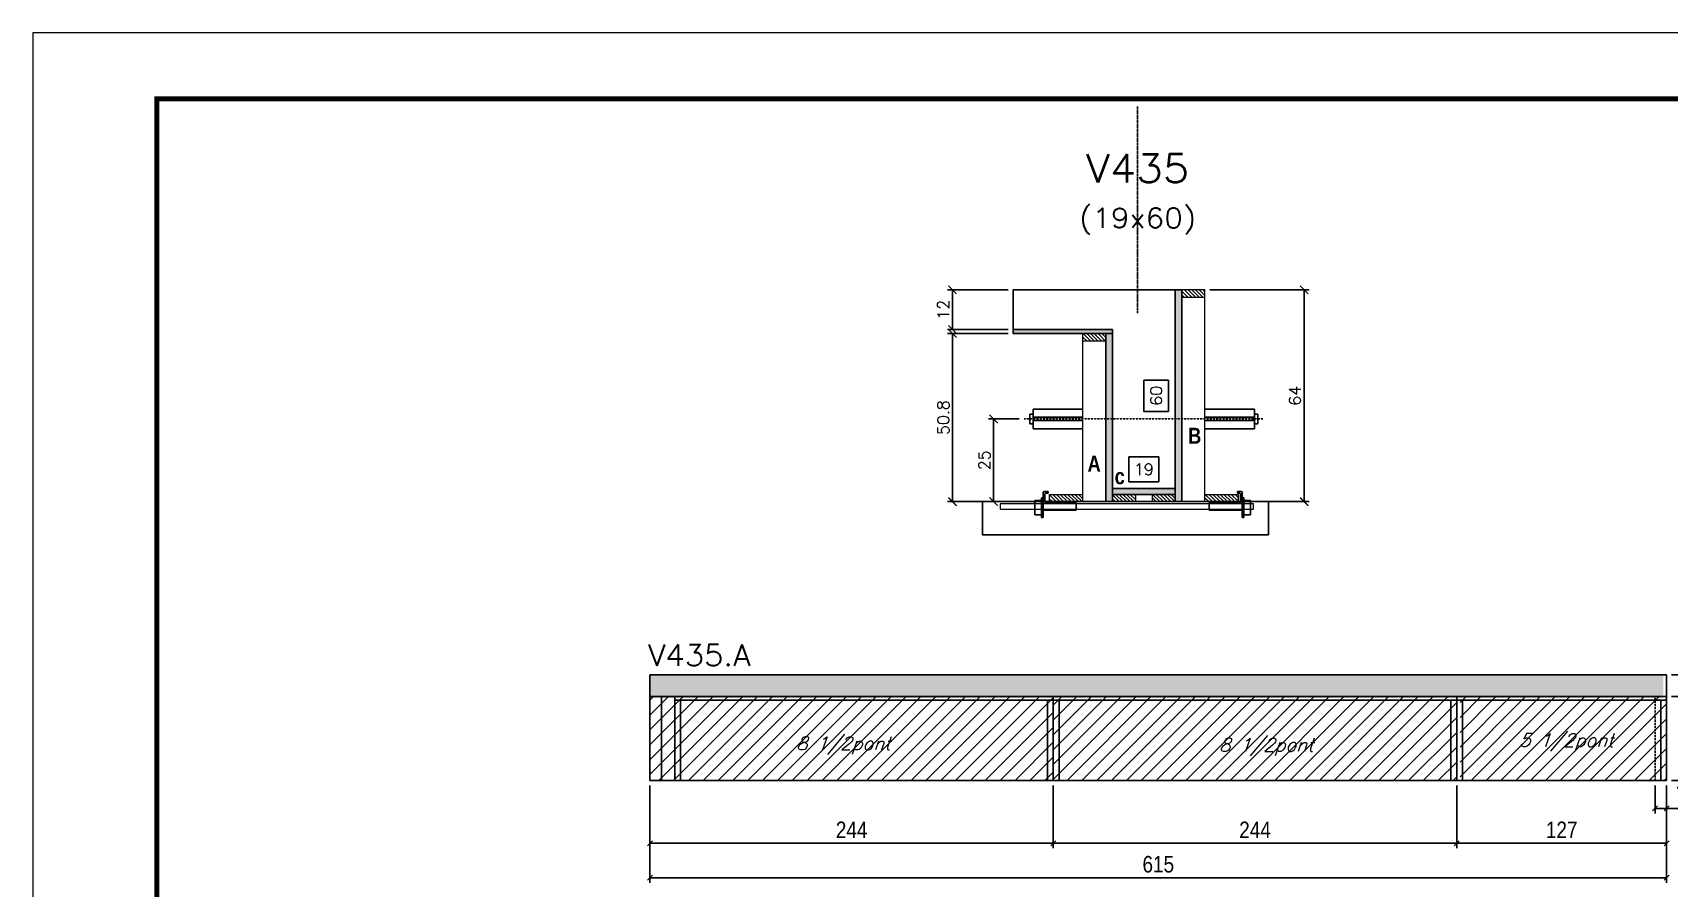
# Model space of a CAD drawing. Extents: x 137137 to 143418, y 10464 to 34486.
# Drawn here: x 140307 to 141297, y 22483 to 23000 of the extents above; entities that cross this region are included whole.
import ezdxf
from ezdxf.enums import TextEntityAlignment as Align

# ---------------------------------------------------------------- set-up
doc = ezdxf.new("R2010")
doc.units = 0
doc.linetypes.add('DASHED', pattern=[0.75, 0.5, -0.25])
doc.linetypes.add('HIDDEN', pattern=[0.375, 0.25, -0.125])
for name, color, linetype in [('barrote', 251, 'Continuous'), ('COTA', 241, 'Continuous'), ('Cota Seção (2x)', 4, 'Continuous'), ('detalhes', 4, 'Continuous'), ('Painéis', 200, 'Continuous'), ('presilha', 1, 'Continuous'), ('Reaproveitamento', 251, 'Continuous'), ('SARR_2.2x7', 40, 'Continuous'), ('SARR_3.5x7', 81, 'Continuous'), ('TENSOR', 3, 'Continuous'), ('texto', 7, 'Continuous'), ('Texto de Titulo', 7, 'Continuous'), ('Texto Qtd Sarr', 242, 'Continuous')]:
    doc.layers.add(name, color=color, linetype=linetype)
for name, color, linetype, lineweight in [('CONCRETO', 251, 'Continuous', 25), ('Folhas', 255, 'Continuous', 9), ('Hachura', 251, 'Continuous', 9), ('Madeira', 126, 'Continuous', 18), ('SARRAFO DE PRESSAO', 251, 'DASHED', 9), ('SCO-___-LAJ', 2, 'Continuous', 0), ('Texto Seção', 7, 'Continuous', 15)]:
    doc.layers.add(name, color=color, linetype=linetype, lineweight=lineweight)
doc.styles.add('COTA TECNICA', font='techl___.ttf', dxfattribs={"height": 10})
doc.styles.add('REGUA-120', font='ROMANS.shx', dxfattribs={"height": 15})
doc.styles.add('Romans', font='romans.shx')
doc.styles.add('TECNICA', font='techb___.ttf', dxfattribs={"height": 10})
doc.dimstyles.new('Cota Seção (2x)', dxfattribs={"dimtxt": 7, "dimasz": 5, "dimexe": 3, "dimexo": 3, "dimgap": 2, "dimtad": 3, "dimdec": 1, "dimlfac": 0.5, "dimzin": 12, "dimdsep": 46, "dimtxsty": 'Romans', "dimblk": 'ARCHTICK', "dimcen": 0, "dimclrd": 4, "dimclre": 4, "dimclrt": 1, "dimadec": 1, "dimazin": 3, "dimtfac": 1, "dimtdec": 1, "dimtmove": 0, "dimatfit": 3, "dimldrblk": 'OBLIQUE', "dimfxl": 1, "dimtolj": 1, "dimtzin": 12, "dimarcsym": 0})
doc.dimstyles.new('Cota Seção interna', dxfattribs={"dimtxt": 7, "dimasz": 6, "dimexe": 0.18, "dimexo": 2, "dimgap": -4, "dimtad": 3, "dimdec": 1, "dimlfac": 0.5, "dimzin": 12, "dimdsep": 46, "dimtxsty": 'Romans', "dimblk": 'ARCHTICK', "dimcen": 0.09, "dimse1": 1, "dimse2": 1, "dimsd1": 1, "dimsd2": 1, "dimclrd": 180, "dimclre": 5, "dimclrt": 1, "dimadec": 0, "dimazin": 3, "dimtfac": 1, "dimtdec": 1, "dimtofl": 0, "dimtmove": 0, "dimatfit": 3, "dimldrblk": 'ARCHTICK', "dimfxl": 1, "dimtolj": 1, "dimtzin": 0, "dimarcsym": 0})
doc.dimstyles.new('PAINEL', dxfattribs={"dimtxt": 10, "dimasz": 3, "dimexe": 3, "dimexo": 3, "dimgap": 3, "dimtad": 1, "dimdec": 1, "dimzin": 12, "dimdsep": 46, "dimtxsty": 'COTA TECNICA', "dimblk1": 'OBLIQUE', "dimblk2": 'OBLIQUE', "dimsah": 1, "dimcen": 0.9, "dimclrd": 4, "dimclre": 4, "dimclrt": 240, "dimadec": 1, "dimazin": 3, "dimtfac": 1, "dimtdec": 1, "dimtmove": 0, "dimatfit": 3, "dimfxl": 1, "dimtolj": 1, "dimtzin": 12, "dimarcsym": 0})

# ---------------------------------------------------------------- blocks, each defined once
blk = doc.blocks.new('9999999999')
at = {"layer": 'Folhas'}
blk.add_lwpolyline([(98138.98, 34190.21), (99623.98, 34190.21), (99623.98, 35240.21), (98138.98, 35240.21)], close=True, dxfattribs=at)
at = {"layer": 'Folhas', "color": 30, "const_width": 3}
blk.add_lwpolyline([(98213.98, 34230.21), (99583.98, 34230.21), (99583.98, 35200.21), (98213.98, 35200.21)], close=True, dxfattribs=at)
blk = doc.blocks.new('_Oblique')
at = {"color": 0, "linetype": 'ByBlock', "lineweight": -2}
blk.add_line((-0.5, -0.5), (0.5, 0.5), dxfattribs=at)
blk = doc.blocks.new('*D1407')
at = {"layer": 'COTA', "color": 4, "linetype": 'ByBlock', "lineweight": -2, "transparency": 16777216}
for p, q in [((141288.63, 22544.92), (141288.63, 22528.12)), ((141295.63, 22544.92), (141295.63, 22528.12)), ((141288.63, 22531.12), (141295.63, 22531.12)), ((141295.63, 22531.12), (141310.36, 22531.12))]:
    blk.add_line(p, q, dxfattribs=at)
at = {"layer": 'Defpoints', "color": 0, "linetype": 'ByBlock', "transparency": 16777216}
for p in [(141288.63, 22547.92), (141295.63, 22547.92), (141295.63, 22531.12)]:
    blk.add_point(p, dxfattribs=at)
at = {"layer": 'COTA', "color": 4, "linetype": 'ByBlock', "lineweight": -2, "transparency": 16777216, "xscale": 3, "yscale": 3, "zscale": 3, "rotation": 180}
blk.add_blockref('_Oblique', (141288.63, 22531.12), dxfattribs=at)
at = {"layer": 'COTA', "color": 4, "linetype": 'ByBlock', "lineweight": -2, "transparency": 16777216, "xscale": 3, "yscale": 3, "zscale": 3}
blk.add_blockref('_Oblique', (141295.63, 22531.12), dxfattribs=at)
at = {"layer": 'COTA', "color": 240, "linetype": 'ByBlock', "transparency": 16777216, "insert": (141304.49, 22539.19), "char_height": 10, "attachment_point": 5, "style": 'COTA TECNICA'}
blk.add_mtext('\\A1;7', dxfattribs=at)
blk = doc.blocks.new('*D1408')
at = {"layer": 'COTA', "color": 4, "linetype": 'ByBlock', "lineweight": -2, "transparency": 16777216}
for p, q in [((140680.63, 22544.92), (140680.63, 22507.09)), ((140924.63, 22544.92), (140924.63, 22507.09)), ((140680.63, 22510.09), (140924.63, 22510.09))]:
    blk.add_line(p, q, dxfattribs=at)
at = {"layer": 'Defpoints', "color": 0, "linetype": 'ByBlock', "transparency": 16777216}
for p in [(140680.63, 22547.92), (140924.63, 22547.92), (140924.63, 22510.09)]:
    blk.add_point(p, dxfattribs=at)
at = {"layer": 'COTA', "color": 4, "linetype": 'ByBlock', "lineweight": -2, "transparency": 16777216, "xscale": 3, "yscale": 3, "zscale": 3, "rotation": 180}
blk.add_blockref('_Oblique', (140680.63, 22510.09), dxfattribs=at)
at = {"layer": 'COTA', "color": 4, "linetype": 'ByBlock', "lineweight": -2, "transparency": 16777216, "xscale": 3, "yscale": 3, "zscale": 3}
blk.add_blockref('_Oblique', (140924.63, 22510.09), dxfattribs=at)
at = {"layer": 'COTA', "color": 240, "linetype": 'ByBlock', "transparency": 16777216, "insert": (140802.63, 22518.16), "char_height": 10, "attachment_point": 5, "style": 'COTA TECNICA'}
blk.add_mtext('\\A1;244', dxfattribs=at)
blk = doc.blocks.new('*D1409')
at = {"layer": 'COTA', "color": 4, "linetype": 'ByBlock', "lineweight": -2, "transparency": 16777216}
for p, q in [((140924.63, 22544.92), (140924.63, 22507.09)), ((141168.63, 22544.92), (141168.63, 22507.09)), ((140924.63, 22510.09), (141168.63, 22510.09))]:
    blk.add_line(p, q, dxfattribs=at)
at = {"layer": 'Defpoints', "color": 0, "linetype": 'ByBlock', "transparency": 16777216}
for p in [(140924.63, 22547.92), (141168.63, 22547.92), (141168.63, 22510.09)]:
    blk.add_point(p, dxfattribs=at)
at = {"layer": 'COTA', "color": 4, "linetype": 'ByBlock', "lineweight": -2, "transparency": 16777216, "xscale": 3, "yscale": 3, "zscale": 3, "rotation": 180}
blk.add_blockref('_Oblique', (140924.63, 22510.09), dxfattribs=at)
at = {"layer": 'COTA', "color": 4, "linetype": 'ByBlock', "lineweight": -2, "transparency": 16777216, "xscale": 3, "yscale": 3, "zscale": 3}
blk.add_blockref('_Oblique', (141168.63, 22510.09), dxfattribs=at)
at = {"layer": 'COTA', "color": 240, "linetype": 'ByBlock', "transparency": 16777216, "insert": (141046.63, 22518.16), "char_height": 10, "attachment_point": 5, "style": 'COTA TECNICA'}
blk.add_mtext('\\A1;244', dxfattribs=at)
blk = doc.blocks.new('*D1410')
at = {"layer": 'COTA', "color": 4, "linetype": 'ByBlock', "lineweight": -2, "transparency": 16777216}
for p, q in [((141168.63, 22544.92), (141168.63, 22507.09)), ((141295.63, 22544.92), (141295.63, 22507.09)), ((141168.63, 22510.09), (141295.63, 22510.09))]:
    blk.add_line(p, q, dxfattribs=at)
at = {"layer": 'Defpoints', "color": 0, "linetype": 'ByBlock', "transparency": 16777216}
for p in [(141168.63, 22547.92), (141295.63, 22547.92), (141295.63, 22510.09)]:
    blk.add_point(p, dxfattribs=at)
at = {"layer": 'COTA', "color": 4, "linetype": 'ByBlock', "lineweight": -2, "transparency": 16777216, "xscale": 3, "yscale": 3, "zscale": 3}
for p, rotation in [((141168.63, 22510.09), 179.9997596419369), ((141295.63, 22510.09), 359.9997596419369)]:
    blk.add_blockref('_Oblique', p, dxfattribs=dict(at, rotation=rotation))
at = {"layer": 'COTA', "color": 240, "linetype": 'ByBlock', "transparency": 16777216, "insert": (141232.13, 22518.16), "char_height": 10, "attachment_point": 5, "rotation": 359.99976, "style": 'COTA TECNICA'}
blk.add_mtext('\\A1;127', dxfattribs=at)
blk = doc.blocks.new('*D1411')
at = {"layer": 'COTA', "color": 4, "linetype": 'ByBlock', "lineweight": -2, "transparency": 16777216}
for p, q in [((141298.63, 22598.72), (141321.64, 22598.72)), ((141318.64, 22547.92), (141318.64, 22598.72)), ((141298.63, 22547.92), (141321.64, 22547.92))]:
    blk.add_line(p, q, dxfattribs=at)
at = {"layer": 'Defpoints', "color": 0, "linetype": 'ByBlock', "transparency": 16777216}
for p in [(141295.63, 22598.72), (141318.64, 22598.72), (141295.63, 22547.92)]:
    blk.add_point(p, dxfattribs=at)
at = {"layer": 'COTA', "color": 4, "linetype": 'ByBlock', "lineweight": -2, "transparency": 16777216, "xscale": 3, "yscale": 3, "zscale": 3}
for p, rotation in [((141318.64, 22598.72), 90), ((141318.64, 22547.92), 270)]:
    blk.add_blockref('_Oblique', p, dxfattribs=dict(at, rotation=rotation))
at = {"layer": 'COTA', "color": 240, "linetype": 'ByBlock', "transparency": 16777216, "insert": (141310.51, 22573.32), "char_height": 10, "attachment_point": 5, "rotation": 90, "style": 'COTA TECNICA'}
blk.add_mtext('\\A1;50.8', dxfattribs=at)
blk = doc.blocks.new('*D1412')
at = {"layer": 'COTA', "color": 4, "linetype": 'ByBlock', "lineweight": -2, "transparency": 16777216}
for p, q in [((141298.63, 22611.92), (141321.64, 22611.92)), ((141318.64, 22611.92), (141318.64, 22598.72)), ((141298.63, 22598.72), (141321.64, 22598.72))]:
    blk.add_line(p, q, dxfattribs=at)
at = {"layer": 'Defpoints', "color": 0, "linetype": 'ByBlock', "transparency": 16777216}
for p in [(141295.63, 22611.92), (141295.63, 22598.72), (141318.64, 22598.72)]:
    blk.add_point(p, dxfattribs=at)
at = {"layer": 'COTA', "color": 4, "linetype": 'ByBlock', "lineweight": -2, "transparency": 16777216, "xscale": 3, "yscale": 3, "zscale": 3}
for p, rotation in [((141318.64, 22611.92), 90), ((141318.64, 22598.72), 270)]:
    blk.add_blockref('_Oblique', p, dxfattribs=dict(at, rotation=rotation))
at = {"layer": 'COTA', "color": 240, "linetype": 'ByBlock', "transparency": 16777216, "insert": (141310.42, 22605.32), "char_height": 10, "attachment_point": 5, "rotation": 90, "style": 'COTA TECNICA'}
blk.add_mtext('\\A1;13.2', dxfattribs=at)
blk = doc.blocks.new('*D1413')
at = {"layer": 'COTA', "color": 4, "linetype": 'ByBlock', "lineweight": -2, "transparency": 16777216}
for p, q in [((141298.63, 22611.92), (141343.18, 22611.92)), ((141340.18, 22611.92), (141340.18, 22547.92)), ((141298.63, 22547.92), (141343.18, 22547.92))]:
    blk.add_line(p, q, dxfattribs=at)
at = {"layer": 'Defpoints', "color": 0, "linetype": 'ByBlock', "transparency": 16777216}
for p in [(141295.63, 22611.92), (141295.63, 22547.92), (141340.18, 22547.92)]:
    blk.add_point(p, dxfattribs=at)
at = {"layer": 'COTA', "color": 4, "linetype": 'ByBlock', "lineweight": -2, "transparency": 16777216, "xscale": 3, "yscale": 3, "zscale": 3}
for p, rotation in [((141340.18, 22611.92), 90), ((141340.18, 22547.92), 270)]:
    blk.add_blockref('_Oblique', p, dxfattribs=dict(at, rotation=rotation))
at = {"layer": 'COTA', "color": 240, "linetype": 'ByBlock', "transparency": 16777216, "insert": (141332.08, 22579.92), "char_height": 10, "attachment_point": 5, "rotation": 90, "style": 'COTA TECNICA'}
blk.add_mtext('\\A1;64', dxfattribs=at)
blk = doc.blocks.new('titulo1')
at = {"layer": 'Defpoints', "color": 252, "linetype": 'HIDDEN', "ltscale": 2}
blk.add_line((0, 0), (0, 125), dxfattribs=at)
at = {"layer": 'Defpoints', "style": 'Romans', "oblique": 15}
blk.add_attdef('FOLHA', text='', height=10, dxfattribs=at).set_placement((0, 15.58), align=Align.MIDDLE_CENTER)
at = {"layer": 'Texto Qtd Sarr', "color": 3, "style": 'Romans', "oblique": 15}
for tag, height, p in [('TITULO', 17, (0, 71.45)), ('SEÇÃO', 12, (0, 41.55))]:
    blk.add_attdef(tag, text='', height=height, dxfattribs=at).set_placement(p, align=Align.MIDDLE_CENTER)
blk = doc.blocks.new('_ArchTick')
at = {"color": 0, "linetype": 'ByBlock', "const_width": 0.15}
blk.add_lwpolyline([(-0.5, -0.5), (0.5, 0.5)], dxfattribs=at)
blk = doc.blocks.new('*D1422')
at = {"layer": 'COTA', "color": 4, "lineweight": -2, "transparency": 16777216}
for p, q in [((140897.36, 22818.18), (140860.64, 22818.18)), ((140863.64, 22716.58), (140863.64, 22818.18)), ((140914.96, 22716.58), (140860.64, 22716.58))]:
    blk.add_line(p, q, dxfattribs=at)
at = {"layer": 'Defpoints', "color": 0, "transparency": 16777216}
for p in [(140863.64, 22818.18), (140900.36, 22818.18), (140917.96, 22716.58)]:
    blk.add_point(p, dxfattribs=at)
at = {"layer": 'COTA', "color": 4, "lineweight": -2, "transparency": 16777216, "xscale": 5, "yscale": 5, "zscale": 5}
for p, rotation in [((140863.64, 22818.18), 90), ((140863.64, 22716.58), 270)]:
    blk.add_blockref('_ArchTick', p, dxfattribs=dict(at, rotation=rotation))
at = {"layer": 'COTA', "color": 1, "transparency": 16777216, "insert": (140858.14, 22767.38), "char_height": 7, "attachment_point": 5, "rotation": 90, "style": 'Romans'}
blk.add_mtext('\\A1;50.8', dxfattribs=at)
blk = doc.blocks.new('*D1423')
at = {"layer": 'COTA', "color": 4, "lineweight": -2, "transparency": 16777216}
for p, q in [((140897.36, 22844.58), (140860.64, 22844.58)), ((140863.64, 22820.58), (140863.64, 22844.58)), ((140897.36, 22820.58), (140860.64, 22820.58))]:
    blk.add_line(p, q, dxfattribs=at)
at = {"layer": 'Defpoints', "color": 0, "transparency": 16777216}
for p in [(140863.64, 22844.58), (140900.36, 22844.58), (140900.36, 22820.58)]:
    blk.add_point(p, dxfattribs=at)
at = {"layer": 'COTA', "color": 4, "lineweight": -2, "transparency": 16777216, "xscale": 5, "yscale": 5, "zscale": 5}
for p, rotation in [((140863.64, 22844.58), 90), ((140863.64, 22820.58), 270)]:
    blk.add_blockref('_ArchTick', p, dxfattribs=dict(at, rotation=rotation))
at = {"layer": 'COTA', "color": 1, "transparency": 16777216, "insert": (140858.14, 22832.58), "char_height": 7, "attachment_point": 5, "rotation": 90, "style": 'Romans'}
blk.add_mtext('\\A1;12', dxfattribs=at)
blk = doc.blocks.new('*D1424')
at = {"layer": 'Cota Seção (2x)', "color": 180, "lineweight": -2, "transparency": 16777216}
for p, q in [((140994.36, 22790.08), (140979.36, 22790.08)), ((140979.36, 22790.08), (140979.36, 22771.08)), ((140994.36, 22771.08), (140994.36, 22790.08)), ((140979.36, 22771.08), (140994.36, 22771.08))]:
    blk.add_line(p, q, dxfattribs=at)
at = {"layer": 'Defpoints', "color": 0, "transparency": 16777216}
for p in [(140960.36, 22844.58), (140998.36, 22844.58), (140960.36, 22724.58)]:
    blk.add_point(p, dxfattribs=at)
at = {"layer": 'Cota Seção (2x)', "color": 1, "transparency": 16777216, "insert": (140986.86, 22780.58), "char_height": 7, "attachment_point": 5, "rotation": 90, "style": 'Romans'}
blk.add_mtext('\\A1;60', dxfattribs=at)
blk = doc.blocks.new('PRESILHA METÁLICA 1')
at = {"layer": 'presilha'}
for p, q in [((6, 15.5), (7.5, 15.5)), ((6, -2.5), (6, 15.5)), ((7.5, 10.6), (7.5, 19.9)), ((7.5, 15.5), (7.5, -2.5)), ((12, 21), (8.6, 21)), ((9, 11.6), (9, 18.9)), ((12, 19.5), (9.6, 19.5)), ((12, 21), (12, 19.5)), ((0, 13), (6, 13)), ((0, 13), (0, 0)), ((6, 0), (0, 0)), ((6, 13), (6, 0)), ((37.5, 4.1), (7.5, 4.1)), ((37.5, 11), (9.6, 11)), ((37.5, 11), (37.5, 4.1)), ((7.5, -2.5), (6, -2.5))]:
    blk.add_line(p, q, dxfattribs=at)
for centre, radius, start, end in [((8.6, 19.9), 1.14, 90, 180), ((9.6, 18.9), 0.57, 90, 180), ((9.6, 11.6), 0.57, 180, 270)]:
    blk.add_arc(centre, radius, start, end, dxfattribs=at)
blk = doc.blocks.new('*D1425')
at = {"layer": 'Cota Seção (2x)', "color": 180, "lineweight": -2, "transparency": 16777216}
for p, q in [((140988.36, 22743.58), (140970.36, 22743.58)), ((140970.36, 22743.58), (140970.36, 22728.58)), ((140988.36, 22728.58), (140988.36, 22743.58)), ((140970.36, 22728.58), (140988.36, 22728.58))]:
    blk.add_line(p, q, dxfattribs=at)
at = {"layer": 'Defpoints', "color": 0, "transparency": 16777216}
for p in [(140960.36, 22724.58), (140960.36, 22716.58), (140998.36, 22716.58)]:
    blk.add_point(p, dxfattribs=at)
at = {"layer": 'Cota Seção (2x)', "color": 1, "transparency": 16777216, "insert": (140979.36, 22736.08), "char_height": 7, "attachment_point": 5, "style": 'Romans'}
blk.add_mtext('\\A1;19', dxfattribs=at)
blk = doc.blocks.new('*D1426')
at = {"layer": 'COTA', "color": 4, "lineweight": -2, "transparency": 16777216}
for p, q in [((141019.36, 22844.58), (141079.33, 22844.58)), ((141076.33, 22844.58), (141076.33, 22716.58)), ((141019.36, 22716.58), (141079.33, 22716.58))]:
    blk.add_line(p, q, dxfattribs=at)
at = {"layer": 'Defpoints', "color": 0, "transparency": 16777216}
for p in [(141016.36, 22844.58), (141016.36, 22716.58), (141076.33, 22716.58)]:
    blk.add_point(p, dxfattribs=at)
at = {"layer": 'COTA', "color": 4, "lineweight": -2, "transparency": 16777216, "xscale": 5, "yscale": 5, "zscale": 5}
for p, rotation in [((141076.33, 22844.58), 90), ((141076.33, 22716.58), 270)]:
    blk.add_blockref('_ArchTick', p, dxfattribs=dict(at, rotation=rotation))
at = {"layer": 'COTA', "color": 1, "transparency": 16777216, "insert": (141070.83, 22780.58), "char_height": 7, "attachment_point": 5, "rotation": 90, "style": 'Romans'}
blk.add_mtext('\\A1;64', dxfattribs=at)
blk = doc.blocks.new('*D1427')
at = {"layer": 'COTA', "color": 4, "lineweight": -2, "transparency": 16777216}
for p, q in [((140904.06, 22766.55), (140885.5, 22766.55)), ((140888.5, 22766.55), (140888.5, 22716.58)), ((140904.06, 22716.58), (140885.5, 22716.58))]:
    blk.add_line(p, q, dxfattribs=at)
at = {"layer": 'Defpoints', "color": 0, "transparency": 16777216}
for p in [(140907.06, 22766.55), (140888.5, 22716.58), (140907.06, 22716.58)]:
    blk.add_point(p, dxfattribs=at)
at = {"layer": 'COTA', "color": 4, "lineweight": -2, "transparency": 16777216, "xscale": 5, "yscale": 5, "zscale": 5}
for p, rotation in [((140888.5, 22766.55), 90), ((140888.5, 22716.58), 270)]:
    blk.add_blockref('_ArchTick', p, dxfattribs=dict(at, rotation=rotation))
at = {"layer": 'COTA', "color": 1, "transparency": 16777216, "insert": (140883, 22741.56), "char_height": 7, "attachment_point": 5, "rotation": 90, "style": 'Romans'}
blk.add_mtext('\\A1;25', dxfattribs=at)
blk = doc.blocks.new('*D1725')
at = {"layer": 'COTA', "color": 4, "lineweight": -2, "ltscale": 25, "transparency": 16777216}
for p, q in [((140680.63, 22544.92), (140680.63, 22486.21)), ((141295.63, 22544.92), (141295.63, 22486.21)), ((141295.63, 22489.21), (140680.63, 22489.21))]:
    blk.add_line(p, q, dxfattribs=at)
at = {"layer": 'Defpoints', "color": 0, "ltscale": 25, "transparency": 16777216}
for p in [(140680.63, 22547.92), (141295.63, 22547.92), (140680.63, 22489.21)]:
    blk.add_point(p, dxfattribs=at)
at = {"layer": 'COTA', "color": 4, "lineweight": -2, "ltscale": 25, "transparency": 16777216, "xscale": 3, "yscale": 3, "zscale": 3, "rotation": 180}
blk.add_blockref('_Oblique', (140680.63, 22489.21), dxfattribs=at)
at = {"layer": 'COTA', "color": 4, "lineweight": -2, "ltscale": 25, "transparency": 16777216, "xscale": 3, "yscale": 3, "zscale": 3}
blk.add_blockref('_Oblique', (141295.63, 22489.21), dxfattribs=at)
at = {"layer": 'COTA', "color": 240, "ltscale": 25, "transparency": 16777216, "insert": (140988.13, 22497.32), "char_height": 10, "attachment_point": 5, "style": 'COTA TECNICA'}
blk.add_mtext('\\A1;615', dxfattribs=at)

msp = doc.modelspace()

# ---------------------------------------------------------------- hatches: boundary and pattern name
at = {"layer": 'COTA', "linetype": 'ByBlock'}
h = msp.add_hatch(dxfattribs=at)
h.set_pattern_fill('AR-CONC', color=256, scale=0.03)
h.set_pattern_definition([(50, (7676.009, -8811.8228), (5.46554007, -0.47817257), [0.5715, -6.2865]), (355, (7676.009, -8811.823), (-1.05730264, 5.73170536), [0.4572, -5.02921753]), (100.4514447, (7676.4645, -8811.8626), (4.40823741, 5.25353256), [0.48570026, -5.34270734]), (46.1842, (7676.009, -8810.299), (8.13237123, -1.26126984), [0.85725, -9.42975]), (96.6355576, (7676.687, -8810.404), (7.122124, 7.42278374), [0.7285507, -8.01406824]), (351.184151, (7676.009, -8810.299), (7.122124, 7.42278374), [0.685799, -7.54379196]), (21, (7676.771, -8810.6798), (4.54843174, -3.06795595), [0.5715, -6.2865]), (326, (7676.771, -8810.68), (1.85406085, 5.52563898), [0.4572, -5.0292]), (71.451445, (7677.15, -8810.9354), (6.40249258, 2.45768307), [0.48570026, -5.34269813]), (37.5, (7676.009, -8811.8228), (0.092658098, 2.536651166), [0, -4.96824, 0, -5.1054, 0, -5.04825]), (7.5, (7676.009, -8811.8228), (2.004589875, 3.005417245), [0, -2.91084, 0, -4.85394, 0, -1.92405]), (327.5, (7674.3098, -8811.8228), (4.067717855, -0.17186232), [0, -1.905, 0, -5.9436, 0, -7.8867]), (317.5, (7673.5478, -8811.8228), (4.44387544, 0.76279473), [0, -2.4765, 0, -3.94716, 0, -5.6007])])
h.paths.add_polyline_path([(140680.63, 22611.92), (140680.63, 22597.92), (141293.63, 22597.92), (141293.63, 22611.92)])
at = {"layer": 'Hachura'}
h = msp.add_hatch(color=256, dxfattribs=at)
h.dxf.hatch_style = 1
h.paths.add_polyline_path([(140998.36, 22844.58), (141002.36, 22844.58), (141002.36, 22716.58), (140998.36, 22716.58)])
h = msp.add_hatch(dxfattribs=at)
h.set_pattern_fill('ANSI31', color=256, scale=0.5, angle=270, style=0)
h.set_pattern_definition([(315, (163810.182, 14536.9351), (1.12253202, 1.12253202), [])])
h.paths.add_polyline_path([(141016.36, 22840.18), (141016.36, 22844.58), (141002.36, 22844.58), (141002.36, 22840.18)])
h = msp.add_hatch(color=256, dxfattribs=at)
h.dxf.hatch_style = 1
h.paths.add_polyline_path([(140960.36, 22818.18), (140960.36, 22820.58), (140900.36, 22820.58), (140900.36, 22818.18)])
h = msp.add_hatch(dxfattribs=at)
h.set_pattern_fill('ANSI31', color=256, scale=0.5, angle=270, style=0)
h.set_pattern_definition([(315, (163870.182, 14510.5351), (1.12253202, 1.12253202), [])])
h.paths.add_polyline_path([(140956.36, 22813.78), (140956.36, 22818.18), (140942.36, 22818.18), (140942.36, 22813.78)])
h = msp.add_hatch(color=256, dxfattribs=at)
h.dxf.hatch_style = 1
h.paths.add_polyline_path([(140956.36, 22818.18), (140960.36, 22818.18), (140960.36, 22716.58), (140956.36, 22716.58)])
h = msp.add_hatch(dxfattribs=at)
h.set_pattern_fill('ANSI31', color=256, scale=0.5, angle=270, style=0)
h.set_pattern_definition([(315, (163870.182, 14486.9351), (1.12253202, 1.12253202), [])])
h.paths.add_polyline_path([(140922.36, 22716.58), (140922.36, 22720.98), (140942.36, 22720.98), (140942.36, 22716.58)])
h = msp.add_hatch(color=256, dxfattribs=at)
h.dxf.hatch_style = 1
h.paths.add_polyline_path([(140998.36, 22720.98), (140998.36, 22724.58), (140960.36, 22724.58), (140960.36, 22720.98)])
h = msp.add_hatch(dxfattribs=at)
h.set_pattern_fill('ANSI31', color=256, scale=0.5, angle=270, style=0)
h.set_pattern_definition([(315, (163878.982, 14486.9351), (1.12253202, 1.12253202), [])])
h.paths.add_polyline_path([(140960.36, 22716.58), (140960.36, 22720.98), (140974.36, 22720.98), (140974.36, 22716.58)])
h = msp.add_hatch(dxfattribs=at)
h.set_pattern_fill('ANSI31', color=256, scale=0.5, angle=270, style=0)
h.set_pattern_definition([(315, (163878.984, 14486.9351), (1.12253202, 1.12253202), [])])
h.paths.add_polyline_path([(140998.36, 22716.58), (140998.36, 22720.98), (140984.36, 22720.98), (140984.36, 22716.58)])
h = msp.add_hatch(dxfattribs=at)
h.set_pattern_fill('ANSI31', color=256, scale=0.5, angle=270, style=0)
h.set_pattern_definition([(315, (163776.182, 14486.9351), (1.12253202, 1.12253202), [])])
h.paths.add_polyline_path([(141016.36, 22716.58), (141016.36, 22720.98), (141036.36, 22720.98), (141036.36, 22716.58)])
at = {"layer": 'Reaproveitamento', "linetype": 'ByBlock'}
h = msp.add_hatch(dxfattribs=at)
h.set_pattern_fill('ANSI31', color=256, scale=2)
h.set_pattern_definition([(45, (-382.9486, -6878.4203), (-4.49012806, 4.49012806), [])])
h.paths.add_polyline_path([(140924.63, 22598.72), (140680.63, 22598.72), (140680.63, 22547.92), (140924.63, 22547.92)])
h.paths.add_polyline_path([(140761.25, 22561.14), (140828.86, 22561.14), (140834.36, 22577.11), (140766.74, 22577.11)], flags=24)
h = msp.add_hatch(dxfattribs=at)
h.set_pattern_fill('ANSI31', color=256, scale=2)
h.set_pattern_definition([(45, (-1967.9486, -6878.4203), (-4.49012806, 4.49012806), [])])
h.paths.add_polyline_path([(141168.63, 22598.72), (140924.63, 22598.72), (140924.63, 22547.92), (141168.63, 22547.92)])
h.paths.add_polyline_path([(141017.05, 22560.27), (141084.67, 22560.27), (141090.17, 22576.24), (141022.55, 22576.24)], flags=24)
h = msp.add_hatch(dxfattribs=at)
h.set_pattern_fill('ANSI31', color=256, scale=2)
h.set_pattern_definition([(45, (-1965.9486, -6878.4203), (-4.49012806, 4.49012806), [])])
h.paths.add_polyline_path([(141295.63, 22598.72), (141170.63, 22598.72), (141170.63, 22547.92), (141295.63, 22547.92)])
h.paths.add_polyline_path([(141198.56, 22563.05), (141266.18, 22563.05), (141271.68, 22579.02), (141204.06, 22579.02)], flags=24)

# ---------------------------------------------------------------- linework, layer by layer
at = {"ltscale": 3}
for p, q in [((140910.36, 22769.55), (140910.36, 22763.55)), ((140910.36, 22769.55), (140912.36, 22769.55)), ((140912.36, 22772.55), (140912.36, 22760.55)), ((140912.36, 22772.55), (140942.36, 22772.55)), ((141046.36, 22772.55), (141016.36, 22772.55)), ((141046.36, 22772.55), (141046.36, 22760.55)), ((141046.36, 22769.55), (141048.36, 22769.55)), ((141048.36, 22769.55), (141048.36, 22763.55)), ((140912.36, 22763.55), (140910.36, 22763.55)), ((140942.36, 22767.55), (140912.36, 22767.55)), ((140942.36, 22765.55), (140912.36, 22765.55)), ((140912.36, 22760.55), (140942.36, 22760.55)), ((141016.36, 22767.55), (141046.36, 22767.55)), ((141016.36, 22765.55), (141046.36, 22765.55)), ((141046.36, 22760.55), (141016.36, 22760.55)), ((141046.36, 22763.55), (141048.36, 22763.55))]:
    msp.add_line(p, q, dxfattribs=at)
at = {"layer": 'barrote'}
msp.add_lwpolyline([(141054.73, 22696.58), (140881.76, 22696.58), (140881.76, 22716.58), (141054.73, 22716.58)], close=True, dxfattribs=at)
at = {"layer": 'CONCRETO'}
msp.add_lwpolyline([(140960.36, 22820.58), (140900.36, 22820.58), (140900.36, 22844.58), (140960.36, 22844.58), (140960.36, 22844.58), (140998.36, 22844.58), (140998.36, 22720.98), (140998.36, 22720.98), (140998.36, 22724.58), (140960.36, 22724.58)], close=True, dxfattribs=at)
at = {"layer": 'COTA', "linetype": 'ByBlock'}
for p, q in [((140680.63, 22611.92), (141295.63, 22611.92)), ((140680.63, 22611.92), (140680.63, 22598.72)), ((141295.63, 22611.92), (141295.63, 22598.72))]:
    msp.add_line(p, q, dxfattribs=at)
at = {"layer": 'Madeira'}
for points in [[(141016.36, 22840.18), (141016.36, 22844.58), (141002.36, 22844.58), (141002.36, 22840.18)], [(141016.36, 22844.58), (141002.36, 22844.58), (141002.36, 22716.58), (141016.36, 22716.58)], [(140956.36, 22813.78), (140956.36, 22818.18), (140942.36, 22818.18), (140942.36, 22813.78)], [(140956.36, 22818.18), (140942.36, 22818.18), (140942.36, 22716.58), (140956.36, 22716.58)], [(140922.36, 22716.58), (140922.36, 22720.98), (140942.36, 22720.98), (140942.36, 22716.58)], [(140960.36, 22716.58), (140960.36, 22720.98), (140974.36, 22720.98), (140974.36, 22716.58)], [(140998.36, 22716.58), (140998.36, 22720.98), (140984.36, 22720.98), (140984.36, 22716.58)], [(141016.36, 22716.58), (141016.36, 22720.98), (141036.36, 22720.98), (141036.36, 22716.58)]]:
    msp.add_lwpolyline(points, close=True, dxfattribs=at)
at = {"layer": 'Painéis', "linetype": 'ByBlock'}
for p, q in [((140680.63, 22547.92), (140680.63, 22598.72)), ((140680.63, 22598.72), (141295.63, 22598.72)), ((140924.63, 22547.92), (140924.63, 22598.72)), ((141168.63, 22547.92), (141168.63, 22598.72)), ((141295.63, 22598.72), (141295.63, 22547.92)), ((141295.63, 22547.92), (140680.63, 22547.92))]:
    msp.add_line(p, q, dxfattribs=at)
at = {"layer": 'Painéis'}
for points in [[(140998.36, 22844.58), (141002.36, 22844.58), (141002.36, 22716.58), (140998.36, 22716.58)], [(140960.36, 22818.18), (140960.36, 22820.58), (140900.36, 22820.58), (140900.36, 22818.18)], [(140956.36, 22818.18), (140960.36, 22818.18), (140960.36, 22716.58), (140956.36, 22716.58)], [(140998.36, 22720.98), (140998.36, 22724.58), (140960.36, 22724.58), (140960.36, 22720.98)]]:
    msp.add_lwpolyline(points, close=True, dxfattribs=at)
at = {"layer": 'SARR_2.2x7', "linetype": 'Continuous'}
for p, q in [((140687.63, 22598.72), (140687.63, 22547.92)), ((140695.63, 22596.52), (140924.63, 22596.52)), ((141168.63, 22596.52), (140924.63, 22596.52)), ((141295.63, 22596.52), (141168.63, 22596.52))]:
    msp.add_line(p, q, dxfattribs=at)
at = {"layer": 'SARR_2.2x7', "linetype": 'HIDDEN', "ltscale": 5}
msp.add_line((141288.63, 22547.92), (141288.63, 22598.72), dxfattribs=at)
at = {"layer": 'SARR_3.5x7'}
for p, q in [((140695.63, 22598.72), (140695.63, 22547.92)), ((140699.13, 22596.52), (140699.13, 22547.92)), ((140921.13, 22596.52), (140921.13, 22547.92)), ((140928.13, 22596.52), (140928.13, 22547.92)), ((141165.13, 22596.52), (141165.13, 22547.92)), ((141172.13, 22596.52), (141172.13, 22547.92)), ((141292.13, 22596.52), (141292.13, 22547.92))]:
    msp.add_line(p, q, dxfattribs=at)
at = {"layer": 'SCO-___-LAJ', "color": 1}
msp.add_lwpolyline([(141045.72, 22715.25), (140892.42, 22715.25), (140892.42, 22712.05), (141045.72, 22712.05)], close=True, dxfattribs=at)
at = {"layer": 'TENSOR', "linetype": 'HIDDEN', "ltscale": 0.5}
msp.add_line((141051.36, 22766.55), (140907.06, 22766.55), dxfattribs=at)

# ---------------------------------------------------------------- block references
at = {"layer": 'presilha', "yscale": 0.6666666666666666, "zscale": 0.6666666666666666}
for p, xscale in [((140913.49, 22708.61), 0.6666666666666666), ((141043.94, 22708.61), -0.6666666666666666)]:
    msp.add_blockref('PRESILHA METÁLICA 1', p, dxfattribs=dict(at, xscale=xscale))
at = {"layer": 'SARRAFO DE PRESSAO', "color": 6, "linetype": 'ByBlock'}
msp.add_blockref('9999999999', (42168.31, -12240.18), dxfattribs=at)
at = {"layer": 'Texto Seção'}
ref = msp.add_blockref('titulo1', (140975.59, 22830.53), dxfattribs=at)
ref.add_attrib('TITULO', 'V435', dxfattribs={"layer": 'Texto de Titulo', "color": 7, "height": 17, "style": 'Romans', "width": 1.1}).set_placement((140975.59, 22918.03), align=Align.MIDDLE_CENTER)
ref.add_attrib('SEÇÃO', '(19x60)', dxfattribs={"layer": 'Texto de Titulo', "color": 7, "height": 12, "style": 'Romans', "width": 1.1}).set_placement((140975.59, 22888.03), align=Align.MIDDLE_CENTER)

# ---------------------------------------------------------------- texts
at = {"layer": 'detalhes', "style": 'TECNICA'}
for s, p in [('B', (141006.19, 22751.61)), ('A', (140945.36, 22734.77)), ('c', (140961.74, 22727.07))]:
    msp.add_text(s, height=9.6, dxfattribs=at).set_placement(p)
at = {"layer": 'texto', "color": 2, "char_height": 8, "attachment_point": 5, "style": 'Romans'}
for s, insert in [('{\\Q19;\\C256;8 1/2pont}', (140797.61, 22569.13)), ('{\\Q19;\\C256;8 1/2pont}', (141053.42, 22568.25)), ('{\\Q19;\\C256;5 1/2pont}', (141234.93, 22571.03))]:
    msp.add_mtext(s, dxfattribs=dict(at, insert=insert))
at = {"layer": 'Texto Seção', "style": 'REGUA-120', "width": 1.05}
msp.add_text('V435.A', height=13, dxfattribs=at).set_placement((140679.47, 22617.28))

# ---------------------------------------------------------------- dimensions: what is measured, and where the dimension line sits
at = {"layer": 'COTA'}
for base, p1, p2, picture, middle in [((140863.64, 22844.58), (140900.36, 22820.58), (140900.36, 22844.58), '*D1423', (140858.14, 22832.58)), ((141076.33, 22716.58), (141016.36, 22844.58), (141016.36, 22716.58), '*D1426', (141070.83, 22780.58)), ((140863.64, 22818.18), (140917.96, 22716.58), (140900.36, 22818.18), '*D1422', (140858.14, 22767.38)), ((140888.5, 22716.58), (140907.06, 22766.55), (140907.06, 22716.58), '*D1427', (140883, 22741.56))]:
    dim = msp.add_linear_dim(base=base, p1=p1, p2=p2, angle=90, dimstyle='Cota Seção (2x)', dxfattribs=at)
    dim.commit()
    dim.dimension.update_dxf_attribs({"geometry": picture, "text_midpoint": middle})
at = {"layer": 'COTA', "linetype": 'ByBlock'}
dim = msp.add_linear_dim(base=(141318.64, 22598.72), p1=(141295.63, 22611.92), p2=(141295.63, 22598.72), angle=270, dimstyle='PAINEL', dxfattribs=at)
dim.commit()
dim.dimension.update_dxf_attribs({"geometry": '*D1412', "text_midpoint": (141318.64, 22605.32), "dimtype": 161})
for p1, p2, distance, picture, middle in [((141295.63, 22611.92), (141295.63, 22547.92), 44.55, '*D1413', (141332.08, 22579.92)), ((141295.63, 22547.92), (141295.63, 22598.72), -23.01, '*D1411', (141310.51, 22573.32)), ((140680.63, 22547.92), (140924.63, 22547.92), -37.83, '*D1408', (140802.63, 22518.16)), ((140924.63, 22547.92), (141168.63, 22547.92), -37.83, '*D1409', (141046.63, 22518.16)), ((141168.63, 22547.92), (141295.63, 22547.92), -37.83, '*D1410', (141232.13, 22518.16))]:
    dim = msp.add_aligned_dim(p1=p1, p2=p2, distance=distance, dimstyle='PAINEL', dxfattribs=at)
    dim.commit()
    dim.dimension.update_dxf_attribs({"geometry": picture, "text_midpoint": middle})
at = {"layer": 'COTA', "ltscale": 25}
dim = msp.add_linear_dim(base=(140680.63, 22489.21), p1=(141295.63, 22547.92), p2=(140680.63, 22547.92), dimstyle='PAINEL', dxfattribs=at)
dim.commit()
dim.dimension.update_dxf_attribs({"geometry": '*D1725', "text_midpoint": (140988.13, 22497.32)})
at = {"layer": 'COTA', "linetype": 'ByBlock'}
dim = msp.add_linear_dim(base=(141295.63, 22531.12), p1=(141288.63, 22547.92), p2=(141295.63, 22547.92), angle=180, dimstyle='PAINEL', dxfattribs=at)
dim.commit()
dim.dimension.update_dxf_attribs({"geometry": '*D1407', "text_midpoint": (141304.49, 22539.19)})
at = {"layer": 'Cota Seção (2x)'}
for base, p1, p2, angle, picture, middle in [((140998.36, 22844.58), (140960.36, 22724.58), (140960.36, 22844.58), 90, '*D1424', (140998.36, 22780.58)), ((140960.36, 22724.58), (140998.36, 22716.58), (140960.36, 22716.58), 180, '*D1425', (140979.36, 22724.58))]:
    dim = msp.add_linear_dim(base=base, p1=p1, p2=p2, angle=angle, dimstyle='Cota Seção interna', dxfattribs=at)
    dim.commit()
    dim.dimension.update_dxf_attribs({"geometry": picture, "text_midpoint": middle, "dimtype": 160})

doc.saveas('drawing.dxf')
